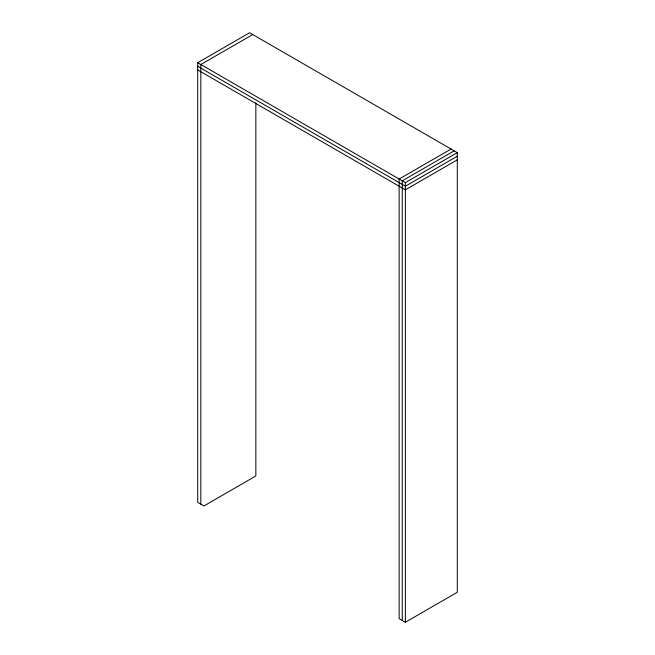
<?xml version="1.0" encoding="UTF-8"?>
<svg xmlns="http://www.w3.org/2000/svg" width="655" height="655" viewBox="0 0 655 655"><rect width="100%" height="100%" fill="white"/><g stroke="black" fill="none" stroke-linecap="round" stroke-linejoin="round"><path stroke-width="0.98" d="M255.851 102.802L255.851 475.972L203.934 505.947L197.704 502.352L197.704 62.724L249.62 32.75L457.296 152.648L457.296 592.276L405.38 622.25L399.149 618.656L399.149 179.028L451.066 149.053M252.74 34.551L200.823 64.526L200.823 504.153M454.177 150.846L402.26 180.821L402.26 620.449M197.704 62.724L405.38 182.622L457.296 152.648M457.296 156.242L405.38 186.216L197.704 66.319M457.296 159.845L405.38 189.819L197.704 69.921M405.38 182.622L405.38 622.25"/></g></svg>
